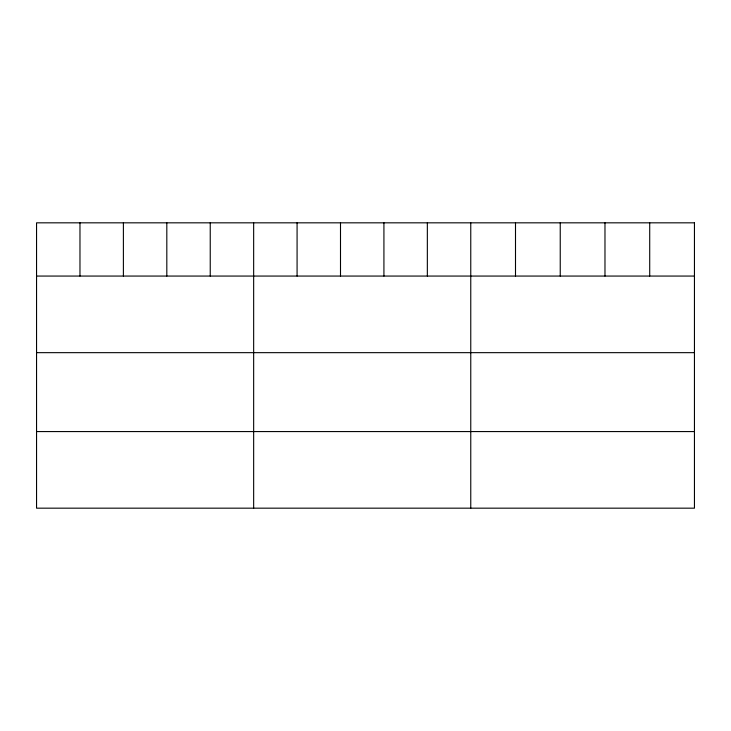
<?xml version="1.0" encoding="UTF-8"?>
<svg xmlns="http://www.w3.org/2000/svg" width="731" height="731" viewBox="0 0 731 731"><rect width="100%" height="100%" fill="white"/><g stroke="black" fill="none" stroke-linecap="round" stroke-linejoin="round"><path stroke-width="1.1" d="M36.55 276.062L694.45 276.062M36.55 352.662L694.45 352.662M36.55 431.573L694.45 431.573M649.713 222.827L649.713 276.062M604.976 222.827L604.976 276.062M560.238 222.827L560.238 276.062M515.501 222.827L515.501 276.062M470.764 222.827L470.764 508.173M427.343 222.827L427.343 276.062M383.921 222.827L383.921 276.062M340.5 222.827L340.5 276.062M297.078 222.827L297.078 276.062M253.657 222.827L253.657 508.173M210.236 222.827L210.236 276.062M166.814 222.827L166.814 276.062M123.393 222.827L123.393 276.062M79.971 222.827L79.971 276.062M694.45 222.827L36.55 222.827L36.55 508.173L694.45 508.173L694.45 222.827"/></g></svg>
